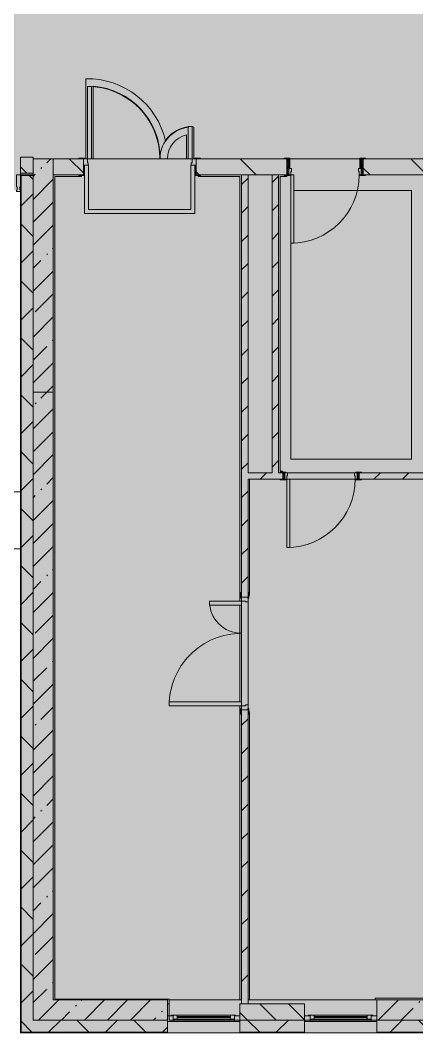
# Model space of a CAD drawing. Header units: millimetres. Extents: x 81303 to 275082, y -8553 to 29000.
# Drawn here: x 237273 to 242198, y -258 to 12321 of the extents above; entities that cross this region are included whole.
import ezdxf

# ---------------------------------------------------------------- set-up
doc = ezdxf.new("R2010")
doc.units = ezdxf.units.MM
doc.linetypes.add('200_ШТРИХ__ш1_п0_6_', pattern=[800, 500, -300])
for name, color, linetype, lineweight, true_color in [('A-DETL-7', 7, 'Continuous', 5, 0x737373), ('A-DOOR-1', 7, 'Continuous', 5, 0xb7b7b7), ('A-DOOR-2', 7, 'Continuous', 5, 0xe2e2e2), ('A-DOOR-3', 7, 'Continuous', 5, 0xaaaaaa), ('A-DOOR-FRAM-1', 7, 'Continuous', 5, 0xe2e2e2), ('A-DOOR-FRAM-2', 7, 'Continuous', 5, 0xb7b7b7), ('A-DOOR-FRAM-3', 7, 'Continuous', 5, 0xaaaaaa), ('A-FLOR-1', 7, 'Continuous', 5, 0xb7b7b7), ('A-GLAZ-2', 7, 'Continuous', 5, 0x737373), ('A-GLAZ-CWMG-3', 7, 'Continuous', 5, 0x737373), ('A-WALL-4', 7, 'Continuous', 5, 0x737373), ('A-WALL-5', 7, 'Continuous', 9, 0x737373), ('I-WALL-4', 7, 'Continuous', 5, 0x737373), ('S-COLS-4', 7, 'Continuous', 5, 0x737373)]:
    doc.layers.add(name, color=color, linetype=linetype, lineweight=lineweight, true_color=true_color)
doc.layers.add('A-DETL-GENF-2', color=7, linetype='Continuous', lineweight=9, true_color=0xc0c0c0, transparency=0.4)
for name, color, linetype, lineweight in [('A-DETL-MBND-1', 7, '200_ШТРИХ__ш1_п0_6_', 9), ('A-GLAZ-CWMG-2', 7, 'Continuous', 5), ('A-WALL', 7, 'Continuous', 9), ('A-WALL-3', 7, 'Continuous', 5), ('I-WALL-3', 7, 'Continuous', 5), ('S-COLS-3', 7, 'Continuous', 5)]:
    doc.layers.add(name, color=color, linetype=linetype, lineweight=lineweight)
pattern_1 = [(45, (148072.5, 0), (-176.7767, 176.7767), [])]
pattern_2 = [(45, (148072.5, 0), (-353.5534, 353.5534), []), (135, (148072.5, 0), (-353.5534, -353.5534), [])]
pattern_3 = [(135, (148072.5, 0), (-353.5534, -353.5534), [])]
pattern_4 = [(45, (148072.5, 0), (-285.1231, 285.1231), []), (45, (148357.62, 0), (-285.1231, 285.1231), [504.031, -100.806, 16.764, -84.042])]

# ---------------------------------------------------------------- blocks, each defined once
blk = doc.blocks.new('110_Дверь_СКБ_2Ст - Д-5_п_ Из игровой в коридор-32215844-3_10_3_птичка')
at = {"layer": 'A-DOOR-2'}
for points in [[(-638, 40), (-588, 40), (-588, 940), (-638, 940)], [(612, 440), (612, 40), (662, 40), (662, 440)]]:
    blk.add_hatch(color=256, dxfattribs=at).paths.add_polyline_path(points)
h = blk.add_hatch(color=256, dxfattribs=at)
h.paths.add_polyline_path([(-688, 40), (-688, -40), (-628, -40), (-628, -10), (-638, -10), (-638, 40)])
h.paths.add_polyline_path([(652, -40), (712, -40), (712, 40), (662, 40), (662, -10), (652, -10)])
at = {"layer": 'A-DOOR-FRAM-1'}
for points in [[(-742, 40), (-672, 40), (-672, 48), (-742, 48)], [(698, 40), (768, 40), (768, 48), (698, 48)], [(-742, -48), (-672, -48), (-672, -40), (-742, -40)], [(698, -48), (768, -48), (768, -40), (698, -40)]]:
    blk.add_hatch(color=256, dxfattribs=at).paths.add_polyline_path(points)
at = {"layer": 'A-DOOR-1'}
for p, q in [((-638, 940), (-638, 40)), ((-588, 940), (-638, 940)), ((-588, 40), (-588, 940)), ((662, 440), (612, 440)), ((612, 440), (612, 40)), ((662, 40), (662, 440)), ((-638, 40), (-588, 40)), ((612, 40), (662, 40))]:
    blk.add_line(p, q, dxfattribs=at)
for centre, radius, start, end in [((-638, 40), 900, 0, 90), ((662, 40), 400, 90, 180)]:
    blk.add_arc(centre, radius, start, end, dxfattribs=at)
at = {"layer": 'A-DOOR-FRAM-2'}
for p, q in [((-672, 48), (-742, 48)), ((-742, 48), (-742, 40)), ((-742, 40), (-672, 40)), ((-638, 40), (-688, 40)), ((-688, 40), (-688, -40)), ((-672, 40), (-672, 48)), ((-638, -10), (-638, 40)), ((662, 40), (662, -10)), ((712, 40), (662, 40)), ((768, 48), (698, 48)), ((698, 48), (698, 40)), ((698, 40), (768, 40)), ((712, -40), (712, 40)), ((768, 40), (768, 48)), ((-672, -40), (-742, -40)), ((-742, -40), (-742, -48)), ((-742, -48), (-672, -48)), ((-688, -40), (-628, -40)), ((-672, -39), (-688, -39)), ((-688, -39), (-688, -40)), ((-688, -40), (-672, -40)), ((-672, -40), (-672, -39)), ((-672, -48), (-672, -40)), ((-628, -10), (-638, -10)), ((-628, -40), (-628, -10)), ((662, -10), (652, -10)), ((652, -10), (652, -40)), ((652, -40), (712, -40)), ((712, -39), (698, -39)), ((698, -39), (698, -40)), ((698, -40), (712, -40)), ((768, -40), (698, -40)), ((698, -40), (698, -48)), ((698, -48), (768, -48)), ((712, -40), (712, -39)), ((768, -48), (768, -40))]:
    blk.add_line(p, q, dxfattribs=at)
blk = doc.blocks.new('110_Дверь_СКБ_2Ст - Д-2а_п_ Из коридора на лестницу-32215207-3_10_3_птичка')
at = {"layer": 'A-DOOR-2'}
for points in [[(-587.5, 100), (-587.5, 1000), (-637.5, 1000), (-637.5, 100)], [(662.5, 100), (662.5, 500), (612.5, 500), (612.5, 100)], [(712.5, -100), (712.5, 20), (697.5, 20), (697.5, -100)]]:
    blk.add_hatch(color=256, dxfattribs=at).paths.add_polyline_path(points)
h = blk.add_hatch(color=256, dxfattribs=at)
h.paths.add_polyline_path([(687.9, 20), (712.5, 20), (712.5, 100), (662.5, 100), (662.5, 50), (652.5, 50), (652.5, 20)])
h.paths.add_polyline_path([(-627.5, 20), (-627.5, 50), (-637.5, 50), (-637.5, 100), (-687.5, 100), (-687.5, 20)])
at = {"layer": 'A-DOOR-FRAM-1'}
for points in [[(-672.5, 100), (-672.5, 108), (-742.5, 108), (-742.5, 100)], [(-672.5, -100), (-672.5, 20), (-687.5, 20), (-687.5, -100)], [(767.5, 100), (767.5, 108), (697.5, 108), (697.5, 100)], [(-672.5, -108), (-672.5, -100), (-742.5, -100), (-742.5, -108)], [(767.5, -108), (767.5, -100), (697.5, -100), (697.5, -108)]]:
    blk.add_hatch(color=256, dxfattribs=at).paths.add_polyline_path(points)
at = {"layer": 'A-DOOR-1'}
for p, q in [((-637.5, 1000), (-637.5, 100)), ((-587.5, 1000), (-637.5, 1000)), ((-587.5, 100), (-587.5, 1000)), ((662.5, 500), (612.5, 500)), ((612.5, 500), (612.5, 100)), ((662.5, 100), (662.5, 500)), ((-637.5, 100), (-587.5, 100)), ((612.5, 100), (662.5, 100))]:
    blk.add_line(p, q, dxfattribs=at)
for centre, radius, start, end in [((-637.5, 100), 900, 0, 90), ((662.5, 100), 400, 90, 180)]:
    blk.add_arc(centre, radius, start, end, dxfattribs=at)
at = {"layer": 'A-DOOR-FRAM-2'}
for p, q in [((-672.5, 108), (-742.5, 108)), ((-742.5, 108), (-742.5, 100)), ((-742.5, 100), (-672.5, 100)), ((-637.5, 100), (-687.5, 100)), ((-687.5, 100), (-687.5, 20)), ((-687.5, 20), (-627.5, 20)), ((-672.5, 20), (-687.5, 20)), ((-687.5, 20), (-687.5, -100)), ((-672.5, 100), (-672.5, 108)), ((-672.5, -100), (-672.5, 20)), ((-637.5, 50), (-637.5, 100)), ((-627.5, 50), (-637.5, 50)), ((-627.5, 20), (-627.5, 50)), ((662.5, 50), (652.5, 50)), ((652.5, 50), (652.5, 20)), ((652.5, 20), (712.5, 20)), ((662.5, 100), (662.5, 50)), ((712.5, 100), (662.5, 100)), ((767.5, 108), (697.5, 108)), ((697.5, 108), (697.5, 100)), ((697.5, 100), (767.5, 100)), ((712.5, 20), (697.5, 20)), ((697.5, 20), (697.5, -100)), ((712.5, 20), (712.5, 100)), ((712.5, -100), (712.5, 20)), ((767.5, 100), (767.5, 108)), ((-672.5, -100), (-742.5, -100)), ((-742.5, -100), (-742.5, -108)), ((-742.5, -108), (-672.5, -108)), ((-687.5, -100), (-672.5, -100)), ((-672.5, -108), (-672.5, -100)), ((697.5, -100), (712.5, -100)), ((767.5, -100), (697.5, -100)), ((697.5, -100), (697.5, -108)), ((697.5, -108), (767.5, -108)), ((767.5, -108), (767.5, -100))]:
    blk.add_line(p, q, dxfattribs=at)
blk = doc.blocks.new('BSC_Колонна _Прямоугольная - 250х900-V52-3_10_3_птичка')
at = {"layer": 'S-COLS-3'}
h = blk.add_hatch(dxfattribs=at)
h.set_pattern_fill('FP_87', color=256, style=0, pattern_type=2)
h.set_pattern_definition([(45, (-94080, -25), (-285.1231, 285.1231), []), (45, (-93794.88, -25), (-285.1231, 285.1231), [504.031, -100.806, 16.764, -84.042])])
h.paths.add_polyline_path([(450, -125), (450, 125), (-450, 125), (-450, -125), (77, -125)])
at = {"layer": 'S-COLS-4'}
for p, q in [((450, 125), (-450, 125)), ((-450, 125), (-450, -125)), ((450, -125), (450, 125)), ((-450, -125), (450, -125))]:
    blk.add_line(p, q, dxfattribs=at)
blk = doc.blocks.new('120_Окно_СКБ_1Ст - 120_Окно_СКБ_1Ст 900х2500_h_ с форточкой-V54-3_10_3_птичка')
at = {"layer": 'A-GLAZ-2'}
for p, q in [((-450, -127), (-450, -57)), ((-450, -57), (-380, -57)), ((450, -57), (-450, -57)), ((-380, -57), (-380, -127)), ((380, -87), (-380, -87)), ((-380, -87), (-380, -127)), ((-330, -137), (-330, -87)), ((-330, -107), (330, -107)), ((330, -117), (-330, -117)), ((330, -137), (330, -87)), ((380, -127), (380, -57)), ((380, -57), (450, -57)), ((380, -127), (380, -87)), ((450, -57), (450, -127)), ((-380, -127), (-450, -127)), ((-450, -127), (-400, -127)), ((-380, -127), (-400, -127)), ((-400, -127), (-400, -137)), ((-400, -137), (400, -137)), ((400, -137), (-400, -137)), ((450, -127), (380, -127)), ((400, -127), (380, -127)), ((400, -127), (450, -127)), ((400, -137), (400, -127))]:
    blk.add_line(p, q, dxfattribs=at)
blk = doc.blocks.new('120_Окно_СКБ_1Ст - 120_Окно_СКБ_1Ст 900х2500_h_ с форточкой-22876038-3_10_3_птичка')
at = {"layer": 'A-GLAZ-2'}
for p, q in [((-450, -127), (-450, -57)), ((-450, -57), (-380, -57)), ((450, -57), (-450, -57)), ((-380, -57), (-380, -127)), ((380, -87), (-380, -87)), ((-380, -87), (-380, -127)), ((-330, -137), (-330, -87)), ((-330, -107), (330, -107)), ((330, -117), (-330, -117)), ((330, -137), (330, -87)), ((380, -127), (380, -57)), ((380, -57), (450, -57)), ((380, -127), (380, -87)), ((450, -57), (450, -127)), ((-380, -127), (-450, -127)), ((-450, -127), (-400, -127)), ((-380, -127), (-400, -127)), ((-400, -127), (-400, -137)), ((-400, -137), (400, -137)), ((400, -137), (-400, -137)), ((450, -127), (380, -127)), ((400, -127), (380, -127)), ((400, -127), (450, -127)), ((400, -137), (400, -127))]:
    blk.add_line(p, q, dxfattribs=at)
blk = doc.blocks.new('110_Дверь_СКБ_1Ст_Внутренняя1 - Д-8 950x2100h_охрана-V27-3_10_3_птичка')
at = {"layer": 'A-DOOR-2'}
h = blk.add_hatch(color=256, dxfattribs=at)
h.paths.add_polyline_path([(437.5, 100), (437.5, 60), (427.5, 60), (427.5, 20), (462.5, 20), (462.5, 100)])
h.paths.add_polyline_path([(-412.5, 100), (-437.5, 100), (-437.5, 20), (-402.5, 20), (-402.5, 60), (-412.5, 60)])
at = {"layer": 'A-DOOR-3'}
h = blk.add_hatch(dxfattribs=at)
h.set_pattern_fill('FP_60', color=256, style=0, pattern_type=2)
h.set_pattern_definition([(135, (1826.41, 164.685), (-14.14214, -14.14214), []), (225, (1826.41, 164.685), (14.14214, -14.14214), [])])
h.paths.add_polyline_path([(487.5, 100), (462.5, 100), (462.5, -100), (487.5, -100), (487.5, -34.8)])
at = {"layer": 'A-DOOR-FRAM-1'}
for points in [[(397.5, 950), (397.5, 100), (437.5, 100), (437.5, 950)], [(-492.5, 108), (-492.5, 100), (-422.5, 100), (-422.5, 108)], [(-422.5, 20), (-437.5, 20), (-437.5, -100), (-422.5, -100), (-422.5, -34.8)], [(517.5, 108), (447.5, 108), (447.5, 100), (517.5, 100)], [(462.5, 20), (447.5, 20), (447.5, -100), (462.5, -100), (462.5, -34.8)], [(-492.5, -100), (-492.5, -108), (-422.5, -108), (-422.5, -100)], [(447.5, -100), (447.5, -108), (517.5, -108), (517.5, -100)]]:
    blk.add_hatch(color=256, dxfattribs=at).paths.add_polyline_path(points)
at = {"layer": 'A-DOOR-FRAM-3'}
h = blk.add_hatch(dxfattribs=at)
h.set_pattern_fill('FP_61', color=256, style=0, pattern_type=2)
h.set_pattern_definition([(45, (-296.384, 164.685), (-14.1421, 14.1421), []), (135, (-296.384, 164.685), (-14.1421, -14.1421), [])])
h.paths.add_polyline_path([(-437.5, 100), (-462.5, 100), (-462.5, -100), (-437.5, -100), (-437.5, -34.8)])
at = {"layer": 'A-DOOR-1'}
for p, q in [((437.5, 950), (397.5, 950)), ((397.5, 950), (397.5, 100)), ((437.5, 100), (437.5, 950)), ((397.5, 100), (437.5, 100))]:
    blk.add_line(p, q, dxfattribs=at)
blk.add_arc((437.5, 100), 850, 90, 180, dxfattribs=at)
at = {"layer": 'A-DOOR-FRAM-2'}
for p, q in [((-422.5, 108), (-492.5, 108)), ((-492.5, 108), (-492.5, 100)), ((-492.5, 100), (-422.5, 100)), ((-437.5, 100), (-462.5, 100)), ((-462.5, 100), (-462.5, -100)), ((-412.5, 100), (-437.5, 100)), ((-437.5, 100), (-437.5, 20)), ((-437.5, -100), (-437.5, 100)), ((-422.5, 100), (-437.5, 100)), ((-437.5, 100), (-437.5, 99)), ((-437.5, 99), (-422.5, 99)), ((-437.5, 20), (-402.5, 20)), ((-422.5, 20), (-437.5, 20)), ((-437.5, 20), (-437.5, -100)), ((-422.5, 100), (-422.5, 108)), ((-422.5, 99), (-422.5, 100)), ((-422.5, -100), (-422.5, 20)), ((-412.5, 60), (-412.5, 100)), ((-402.5, 60), (-412.5, 60)), ((-402.5, 20), (-402.5, 60)), ((437.5, 60), (427.5, 60)), ((427.5, 60), (427.5, 20)), ((427.5, 20), (462.5, 20)), ((437.5, 100), (437.5, 60)), ((462.5, 100), (437.5, 100)), ((517.5, 108), (447.5, 108)), ((447.5, 108), (447.5, 100)), ((462.5, 100), (447.5, 100)), ((447.5, 100), (447.5, 99)), ((447.5, 100), (517.5, 100)), ((447.5, 99), (462.5, 99)), ((462.5, 20), (447.5, 20)), ((447.5, 20), (447.5, -100)), ((462.5, 20), (462.5, 100)), ((487.5, 100), (462.5, 100)), ((462.5, 100), (462.5, -100)), ((462.5, 99), (462.5, 100)), ((462.5, -100), (462.5, 20)), ((487.5, -100), (487.5, 100)), ((517.5, 100), (517.5, 108)), ((-422.5, -100), (-492.5, -100)), ((-492.5, -100), (-492.5, -108)), ((-492.5, -108), (-422.5, -108)), ((-462.5, -100), (-437.5, -100)), ((-437.5, -100), (-422.5, -100)), ((-422.5, -108), (-422.5, -100)), ((447.5, -100), (462.5, -100)), ((517.5, -100), (447.5, -100)), ((447.5, -100), (447.5, -108)), ((447.5, -108), (517.5, -108)), ((462.5, -100), (487.5, -100)), ((517.5, -108), (517.5, -100))]:
    blk.add_line(p, q, dxfattribs=at)
blk = doc.blocks.new('110_Дверь_СКБ_1Ст_Внутренняя1 - Д-8 950x2100h_охрана-V56-3_10_3_птичка')
at = {"layer": 'A-DOOR-2'}
h = blk.add_hatch(color=256, dxfattribs=at)
h.paths.add_polyline_path([(437, 40), (437, 0), (427, 0), (427, -40), (462, -40), (462, 40)])
h.paths.add_polyline_path([(-413, 40), (-438, 40), (-438, -40), (-403, -40), (-403, 0), (-413, 0)])
at = {"layer": 'A-DOOR-3'}
h = blk.add_hatch(dxfattribs=at)
h.set_pattern_fill('FP_89', color=256, style=0, pattern_type=2)
h.set_pattern_definition([(135, (1826.41, 104.685), (-14.14214, -14.14214), []), (225, (1826.41, 104.685), (14.14214, -14.14214), [])])
h.paths.add_polyline_path([(487, 40), (462, 40), (462, -40), (487, -40)])
at = {"layer": 'A-DOOR-FRAM-1'}
for points in [[(397, 890), (397, 40), (437, 40), (437, 890)], [(-493, 48), (-493, 40), (-423, 40), (-423, 48)], [(517, 48), (447, 48), (447, 40), (517, 40)], [(-423, -40), (-493, -40), (-493, -48), (-423, -48)], [(447, -40), (447, -48), (517, -48), (517, -40)]]:
    blk.add_hatch(color=256, dxfattribs=at).paths.add_polyline_path(points)
at = {"layer": 'A-DOOR-FRAM-3'}
h = blk.add_hatch(dxfattribs=at)
h.set_pattern_fill('FP_90', color=256, style=0, pattern_type=2)
h.set_pattern_definition([(45, (-296.384, 104.685), (-14.1421, 14.1421), []), (135, (-296.384, 104.685), (-14.1421, -14.1421), [])])
h.paths.add_polyline_path([(-438, 40), (-463, 40), (-463, -40), (-438, -40)])
at = {"layer": 'A-DOOR-1'}
for p, q in [((437, 890), (397, 890)), ((397, 890), (397, 40)), ((437, 40), (437, 890)), ((397, 40), (437, 40))]:
    blk.add_line(p, q, dxfattribs=at)
blk.add_arc((437, 40), 850, 90, 180, dxfattribs=at)
at = {"layer": 'A-DOOR-FRAM-2'}
for p, q in [((-423, 48), (-493, 48)), ((-493, 48), (-493, 40)), ((-493, 40), (-423, 40)), ((-438, 40), (-463, 40)), ((-463, 40), (-463, -40)), ((-413, 40), (-438, 40)), ((-438, 40), (-438, -40)), ((-438, -40), (-438, 40)), ((-423, 40), (-438, 40)), ((-438, 40), (-438, 39)), ((-438, 39), (-423, 39)), ((-423, 40), (-423, 48)), ((-423, 39), (-423, 40)), ((-413, 0), (-413, 40)), ((-403, 0), (-413, 0)), ((-403, -40), (-403, 0)), ((437, 0), (427, 0)), ((427, 0), (427, -40)), ((437, 40), (437, 0)), ((462, 40), (437, 40)), ((517, 48), (447, 48)), ((447, 48), (447, 40)), ((462, 40), (447, 40)), ((447, 40), (447, 39)), ((447, 40), (517, 40)), ((447, 39), (462, 39)), ((462, -40), (462, 40)), ((487, 40), (462, 40)), ((462, 40), (462, -40)), ((462, 39), (462, 40)), ((487, -40), (487, 40)), ((517, 40), (517, 48)), ((-423, -40), (-493, -40)), ((-493, -40), (-493, -48)), ((-493, -48), (-423, -48)), ((-463, -40), (-438, -40)), ((-423, -39), (-438, -39)), ((-438, -39), (-438, -40)), ((-438, -40), (-403, -40)), ((-438, -40), (-423, -40)), ((-423, -40), (-423, -39)), ((-423, -48), (-423, -40)), ((427, -40), (462, -40)), ((462, -39), (447, -39)), ((447, -39), (447, -40)), ((447, -40), (462, -40)), ((517, -40), (447, -40)), ((447, -40), (447, -48)), ((447, -48), (517, -48)), ((462, -40), (462, -39)), ((462, -40), (487, -40)), ((517, -48), (517, -40))]:
    blk.add_line(p, q, dxfattribs=at)
blk = doc.blocks.new('Прямоугольный импост - Импост структурный с накладкой - 190мм-33184356-3_10_3_птичка')
at = {"layer": 'A-GLAZ-CWMG-2'}
for p, q in [((-50, 2), (-50, 17)), ((-50, 17), (0, 17)), ((0, 17), (0, 2))]:
    blk.add_line(p, q, dxfattribs=at)
at = {"layer": 'A-GLAZ-CWMG-3'}
for p, q in [((-40, 0), (-50, 0)), ((-40, -40), (-40, 0)), ((0, 0), (-10, 0)), ((-10, 0), (-10, -40)), ((-50, -190), (-50, -40)), ((-50, -40), (-40, -40)), ((-10, -40), (0, -40)), ((0, -40), (0, -190)), ((0, -190), (-50, -190))]:
    blk.add_line(p, q, dxfattribs=at)
blk = doc.blocks.new('парапет9 - парапет-22867712-3_10_3_птичка')
at = {"layer": 'A-DETL-MBND-1'}
for p, q in [((89202, 7964), (84952, 7964)), ((84952, 7255), (89202, 7255))]:
    blk.add_line(p, q, dxfattribs=at)

msp = doc.modelspace()

# ---------------------------------------------------------------- hatches: boundary and pattern name
at = {"layer": 'A-DETL-GENF-2'}
msp.add_hatch(color=256, dxfattribs=at).paths.add_polyline_path([(273305.5, -258), (273305.5, 21479), (241405.5, 21479), (241405.5, 27379), (232642.5, 27379), (232642.5, 10208.3), (237282.5, 10208.3), (237282.5, -258), (272060.1, -258)])
at = {"layer": 'A-WALL-3'}
h = msp.add_hatch(dxfattribs=at)
h.set_pattern_fill('FP_58', color=256, style=0, pattern_type=2)
h.set_pattern_definition(pattern_2)
h.paths.add_polyline_path([(237282.5, -100), (237432.5, -100), (237432.5, 10392), (237282.5, 10392), (237282.5, 1965.8)])
h = msp.add_hatch(dxfattribs=at)
h.set_pattern_fill('FP_56', color=256, style=0, pattern_type=2)
h.set_pattern_definition([(135, (148072.5, 0), (-176.7767, -176.7767), [])])
h.paths.add_polyline_path([(269502.5, -100), (269502.5, 100), (269202.5, 100), (269202.5, -100), (269263.5, -100)])
h.paths.add_polyline_path([(258802.5, -100), (259702.5, -100), (259702.5, 100), (258802.5, 100)])
h.paths.add_polyline_path([(261502.5, -100), (261752.5, -100), (261752.5, 100), (261502.5, 100)])
h.paths.add_polyline_path([(267402.5, -100), (267399.1, 100), (266902.5, 100), (266902.5, -100), (267399.1, -100)])
h.paths.add_polyline_path([(257002.5, -100), (257902.5, -100), (257902.5, 100), (257002.5, 100)])
h.paths.add_polyline_path([(264052.5, -100), (265102.5, -100), (265102.5, 100), (264052.5, 100)])
h.paths.add_polyline_path([(242695.7, -100), (242852.5, -100), (242852.5, 100), (242602.5, 100), (242602.5, -100)])
h.paths.add_polyline_path([(248902.5, -100), (249802.5, -100), (249802.5, 100), (248902.5, 100)])
h.paths.add_polyline_path([(246202.5, -100), (246202.5, 100), (245152.5, 100), (245152.5, -100), (245958.4, -100)])
h.paths.add_polyline_path([(250952.5, -100), (250952.5, 100), (250702.5, 100), (250702.5, -100)])
h.paths.add_polyline_path([(253252.5, -100), (254302.5, -100), (254302.5, 100), (253252.5, 100)])
h.paths.add_polyline_path([(240365.1, -100), (240802.5, -100), (240802.5, 100), (240002.5, 100), (240002.5, -100)])
h = msp.add_hatch(dxfattribs=at)
h.set_pattern_fill('FP_58', color=256, style=0, pattern_type=2)
h.set_pattern_definition(pattern_2)
h.paths.add_polyline_path([(268302.5, -250), (269502.5, -250), (269502.5, -100), (268302.5, -100)])
h.paths.add_polyline_path([(272060.1, -250), (273152.5, -250), (273152.5, -100), (271802.5, -100), (271802.5, -250)])
h.paths.add_polyline_path([(255280.4, -250), (256102.5, -250), (256102.5, -100), (255202.5, -100), (255202.5, -250)])
h.paths.add_polyline_path([(259702.5, -250), (259702.5, -100), (258802.5, -100), (258802.5, -250), (259009.2, -250)])
h.paths.add_polyline_path([(260873.6, -250), (261752.5, -250), (261752.5, -100), (260602.5, -100), (260602.5, -250)])
h.paths.add_polyline_path([(257902.5, -250), (257902.5, -100), (257002.5, -100), (257002.5, -250), (257610.9, -250)])
h.paths.add_polyline_path([(264052.5, -250), (265102.5, -250), (265102.5, -100), (264052.5, -100)])
h.paths.add_polyline_path([(267402.5, -250), (267399.1, -100), (266002.5, -100), (266002.5, -250), (267399.1, -250)])
h.paths.add_polyline_path([(247102.5, -250), (248002.5, -250), (248002.5, -100), (247102.5, -100)])
h.paths.add_polyline_path([(254302.5, -250), (254302.5, -100), (253252.5, -100), (253252.5, -250), (253416, -250)])
h.paths.add_polyline_path([(245958.4, -250), (246202.5, -250), (246202.5, -100), (245152.5, -100), (245152.5, -250)])
h.paths.add_polyline_path([(250952.5, -250), (250952.5, -100), (248902.5, -100), (248902.5, -250), (250619.4, -250)])
h.paths.add_polyline_path([(242229.6, -250), (242852.5, -250), (242852.5, -100), (241702.5, -100), (241702.5, -250)])
h.paths.add_polyline_path([(240802.5, -250), (240802.5, -100), (240002.5, -100), (240002.5, -250), (240365.1, -250)])
h.paths.add_polyline_path([(238966.8, -250), (239102.5, -250), (239102.5, -100), (237282.5, -100), (237282.5, -250), (238500.7, -250)])
at = {"layer": 'I-WALL-3'}
h = msp.add_hatch(dxfattribs=at)
h.set_pattern_fill('FP_57', color=256, style=0, pattern_type=2)
h.set_pattern_definition(pattern_3)
h.paths.add_polyline_path([(237432.5, 10420), (237432.5, 10620), (237276, 10620), (237276, 10420), (237359.9, 10420)])
h = msp.add_hatch(dxfattribs=at)
h.set_pattern_fill('FP_54', color=256, style=0, pattern_type=2)
h.set_pattern_definition(pattern_4)
h.paths.add_polyline_path([(237432.5, 7700), (237682.5, 7700), (237682.5, 10600), (237432.5, 10600), (237432.5, 8907.2)])
h = msp.add_hatch(dxfattribs=at)
h.set_pattern_fill('FP_57', color=256, style=0, pattern_type=2)
h.set_pattern_definition(pattern_3)
h.paths.add_polyline_path([(249682.5, 10400), (251717.5, 10400), (251717.5, 10600), (249682.5, 10600)])
h.paths.add_polyline_path([(253416, 10400), (255202.5, 10400), (255202.5, 10600), (253167.5, 10600), (253167.5, 10400), (253197.5, 10400)])
h.paths.add_polyline_path([(238002.5, 10400), (238057.5, 10400), (238057.5, 10600), (237682.5, 10600), (237682.5, 10400), (237857.5, 10400)])
h.paths.add_polyline_path([(239512.5, 10400), (240582.5, 10400), (240582.5, 10600), (239457.5, 10600), (239457.5, 10400)])
h.paths.add_polyline_path([(242229.6, 10400), (242282.5, 10400), (242282.5, 10600), (241532.5, 10600), (241532.5, 10400), (241562.5, 10400)])
h = msp.add_hatch(dxfattribs=at)
h.set_pattern_fill('FP_59', color=256, style=0, pattern_type=2)
h.set_pattern_definition(pattern_1)
h.paths.add_polyline_path([(240102.5, 100), (240102.5, 3755), (240022.5, 3755), (240022.5, 100)])
h.paths.add_polyline_path([(240072.5, 5155), (240102.5, 5155), (240102.5, 10400), (240022.5, 10400), (240022.5, 5155)])
h = msp.add_hatch(dxfattribs=at)
h.set_pattern_fill('FP_59', color=256, style=0, pattern_type=2)
h.set_pattern_definition(pattern_1)
h.paths.add_polyline_path([(240482.5, 6700), (240482.5, 10400), (240402.5, 10400), (240402.5, 6700)])
h = msp.add_hatch(dxfattribs=at)
h.set_pattern_fill('FP_54', color=256, style=0, pattern_type=2)
h.set_pattern_definition(pattern_4)
h.paths.add_polyline_path([(237682.5, 100), (237682.5, 7700), (237432.5, 7700), (237432.5, 100)])
h = msp.add_hatch(dxfattribs=at)
h.set_pattern_fill('FP_59', color=256, style=0, pattern_type=2)
h.set_pattern_definition(pattern_1)
h.paths.add_polyline_path([(242229.6, 6620), (242282.5, 6620), (242282.5, 6700), (241482.5, 6700), (241482.5, 6620), (241512.5, 6620)])
h.paths.add_polyline_path([(240365.1, 6620), (240532.5, 6620), (240532.5, 6700), (240102.5, 6700), (240102.5, 6620)])
h = msp.add_hatch(dxfattribs=at)
h.set_pattern_fill('FP_54', color=256, style=0, pattern_type=2)
h.set_pattern_definition(pattern_4)
h.paths.add_polyline_path([(238500.7, -100), (239102.5, -100), (239102.5, 150), (237682.5, 150), (237682.5, 100), (237432.5, 100), (237432.5, -100)])

# ---------------------------------------------------------------- linework, layer by layer
at = {"layer": 'A-DETL-7'}
for p, q in [((240672.5, 10207.5), (242132.5, 10207.5)), ((242132.5, 10207.5), (242132.5, 6867.5)), ((240632.5, 6867.5), (240632.5, 9550)), ((242132.5, 6867.5), (240632.5, 6867.5))]:
    msp.add_line(p, q, dxfattribs=at)
at = {"layer": 'A-DETL-MBND-1'}
msp.add_line((237274.5, 10400), (237274.5, 10510), dxfattribs=at)
at = {"layer": 'A-FLOR-1'}
for p, q in [((238087.5, 11594.8), (238087.5, 10600)), ((238177.5, 10600), (238177.5, 11502.3)), ((239428.7, 10600), (239428.7, 10994.4)), ((239338.7, 10897.1), (239338.7, 10600)), ((238157.5, 10600), (238177.5, 10600)), ((238177.5, 10600), (239012.5, 10600)), ((239012.5, 10600), (238177.5, 10600)), ((239012.5, 10600), (239102.5, 10600)), ((239102.5, 10600), (239338.7, 10600)), ((239357.5, 10600), (239102.5, 10600)), ((240622.5, 10600), (241492.5, 10600)), ((241492.5, 10600), (240622.5, 10600)), ((238122.5, 9970), (238122.5, 10520)), ((239392.5, 10520), (239392.5, 9970)), ((238032.5, 10380), (237702.5, 10380)), ((237702.5, 10380), (237702.5, 160)), ((238032.5, 10392), (238032.5, 10380)), ((238072.5, 10392), (238072.5, 9920)), ((239442.5, 9920), (239442.5, 10392)), ((239482.5, 10380), (239482.5, 10392)), ((240002.5, 10380), (239482.5, 10380)), ((240002.5, 10380), (240002.5, 5105)), ((240582.5, 10380), (240502.5, 10380)), ((240502.5, 10380), (240502.5, 6720)), ((240582.5, 10392), (240582.5, 10380)), ((239392.5, 9970), (238122.5, 9970)), ((238072.5, 9920), (239442.5, 9920)), ((240502.5, 6720), (240532.5, 6720)), ((240532.5, 6720), (240532.5, 6708)), ((240122.5, 6620), (240122.5, 5180)), ((240014.5, 5180), (240002.5, 5180)), ((240122.5, 5180), (240110.5, 5180)), ((240002.5, 3855), (240002.5, 5055)), ((240002.5, 3805), (240002.5, 150)), ((240002.5, 3730), (240014.5, 3730)), ((240110.5, 3730), (240122.5, 3730)), ((240122.5, 3730), (240122.5, 150)), ((237702.5, 160), (239122.5, 160)), ((239122.5, 160), (239122.5, 120)), ((241682, 150), (241682, 170)), ((241682, 170), (242622, 170))]:
    msp.add_line(p, q, dxfattribs=at)
for centre, radius, start, end in [((238107.5, 10600), 995, 12.67054, 91.1511), ((238107.5, 10600), 905, 0, 85.56313), ((239407.5, 10600), 395, 97.27853, 146.45952), ((239407.5, 10600), 395, 86.92799, 90.00404), ((239407.5, 10600), 305, 103.0427, 180)]:
    msp.add_arc(centre, radius, start, end, dxfattribs=at)
at = {"layer": 'A-WALL'}
msp.add_line((237279.5, 10395), (237279.5, -253), dxfattribs=at)
at = {"layer": 'A-WALL-3'}
msp.add_line((237274.5, 10400), (237274.5, -258), dxfattribs=at)
at = {"layer": 'A-WALL-4'}
for p, q in [((237432.5, 10400), (237274.5, 10400)), ((239102.5, 100), (239123, 100)), ((240022.5, 100), (240002.5, 100)), ((240002.5, 100), (240002.5, -258)), ((240802.5, 100), (240102.5, 100)), ((240802.5, -258), (240802.5, 100)), ((239102.5, -100), (237432.5, -100)), ((239102.5, -258), (239102.5, -100)), ((239123, -100), (239123, -100)), ((239123, -100), (240002.5, -100)), ((240802.5, -100), (241702.5, -100)), ((241702.5, -100), (241702.5, -258)), ((237274.5, -258), (240802.5, -258)), ((240802.5, -258), (255202.5, -258))]:
    msp.add_line(p, q, dxfattribs=at)
at = {"layer": 'A-WALL-5'}
for p, q in [((237682.5, 10400), (237682.5, 10600)), ((237432.5, 10395), (237279.5, 10395)), ((237282.5, 10392), (237282.5, -250)), ((237432.5, 10392), (237282.5, 10392)), ((240102.5, 10400), (240022.5, 10400)), ((240482.5, 10400), (240402.5, 10400)), ((240022.5, 100), (240102.5, 100)), ((240002.5, -100), (240802.5, -100)), ((240802.5, -100), (240002.5, -100)), ((237282.5, -250), (239102.5, -250)), ((240002.5, -250), (240802.5, -250)), ((241702.5, -250), (242852.5, -250)), ((237282.5, -253), (239102.5, -253)), ((240002.5, -253), (240802.5, -253)), ((241702.5, -253), (242852.5, -253))]:
    msp.add_line(p, q, dxfattribs=at)
at = {"layer": 'I-WALL-4'}
for p, q in [((237432.5, 10620), (237276, 10620)), ((237276, 10620), (237276, 10420)), ((237432.5, 10420), (237432.5, 10618.4)), ((238002.5, 10600), (237432.5, 10600)), ((237432.5, 10600), (237432.5, 10400)), ((240552.5, 10600), (239512.5, 10600)), ((246572.5, 10600), (241562.5, 10600)), ((237276, 10420), (237432.5, 10420)), ((237432.5, 10400), (237432.5, -100)), ((237682.5, 10400), (238002.5, 10400)), ((237682.5, 150), (237682.5, 10400)), ((239512.5, 10400), (240022.5, 10400)), ((240022.5, 10400), (240022.5, 5210)), ((240102.5, 6700), (240102.5, 10400)), ((240102.5, 10400), (240402.5, 10400)), ((240402.5, 10400), (240402.5, 6700)), ((240482.5, 6700), (240482.5, 10400)), ((240482.5, 10400), (240552.5, 10400)), ((241562.5, 10400), (242282.5, 10400)), ((237432.5, 7700), (237682.5, 7700)), ((240402.5, 6700), (240102.5, 6700)), ((240502.5, 6700), (240482.5, 6700)), ((240592.5, 6700), (241422.5, 6700)), ((242282.5, 6700), (241512.5, 6700)), ((240102.5, 6620), (240502.5, 6620)), ((240102.5, 5210), (240102.5, 6620)), ((241432.5, 6620), (240622.5, 6620)), ((241512.5, 6620), (242282.5, 6620)), ((240022.5, 3855), (240022.5, 5055)), ((240102.5, 5095), (240102.5, 3815)), ((240022.5, 3700), (240022.5, 100)), ((240102.5, 100), (240102.5, 3700)), ((239102.5, 150), (237682.5, 150)), ((239102.5, -100), (239102.5, 150)), ((239123, 150), (240022.5, 150)), ((239123, -100), (239123, 150)), ((240102.5, 150), (241702.5, 150)), ((237432.5, -100), (239102.5, -100))]:
    msp.add_line(p, q, dxfattribs=at)

# ---------------------------------------------------------------- block references
at = {"layer": 'A-DETL-MBND-1'}
msp.add_blockref('парапет9 - парапет-22867712-3_10_3_птичка', (148072.5, -1500), dxfattribs=at)
at = {"layer": 'A-DOOR-1'}
msp.add_blockref('110_Дверь_СКБ_2Ст - Д-2а_п_ Из коридора на лестницу-32215207-3_10_3_птичка', (238745, 10500), dxfattribs=at)
for name, p, rotation in [('110_Дверь_СКБ_1Ст_Внутренняя1 - Д-8 950x2100h_охрана-V27-3_10_3_птичка', (241070, 10500), 180), ('110_Дверь_СКБ_1Ст_Внутренняя1 - Д-8 950x2100h_охрана-V56-3_10_3_птичка', (241020, 6660), 180), ('110_Дверь_СКБ_2Ст - Д-5_п_ Из игровой в коридор-32215844-3_10_3_птичка', (240062.5, 4442.5), 89.99999999999991)]:
    msp.add_blockref(name, p, dxfattribs=dict(at, rotation=rotation))
at = {"layer": 'A-GLAZ-2', "rotation": 180}
for name, p in [('120_Окно_СКБ_1Ст - 120_Окно_СКБ_1Ст 900х2500_h_ с форточкой-V54-3_10_3_птичка', (239552.5, -175)), ('120_Окно_СКБ_1Ст - 120_Окно_СКБ_1Ст 900х2500_h_ с форточкой-22876038-3_10_3_птичка', (241252.5, -175))]:
    msp.add_blockref(name, p, dxfattribs=at)
at = {"layer": 'A-GLAZ-CWMG-2', "extrusion": (0, 0, -1), "rotation": 180}
msp.add_blockref('Прямоугольный импост - Импост структурный с накладкой - 190мм-33184356-3_10_3_птичка', (-237276, 10210), dxfattribs=at)
at = {"layer": 'S-COLS-4'}
msp.add_blockref('BSC_Колонна _Прямоугольная - 250х900-V52-3_10_3_птичка', (242152.5, 25), dxfattribs=at)

doc.saveas('drawing.dxf')
